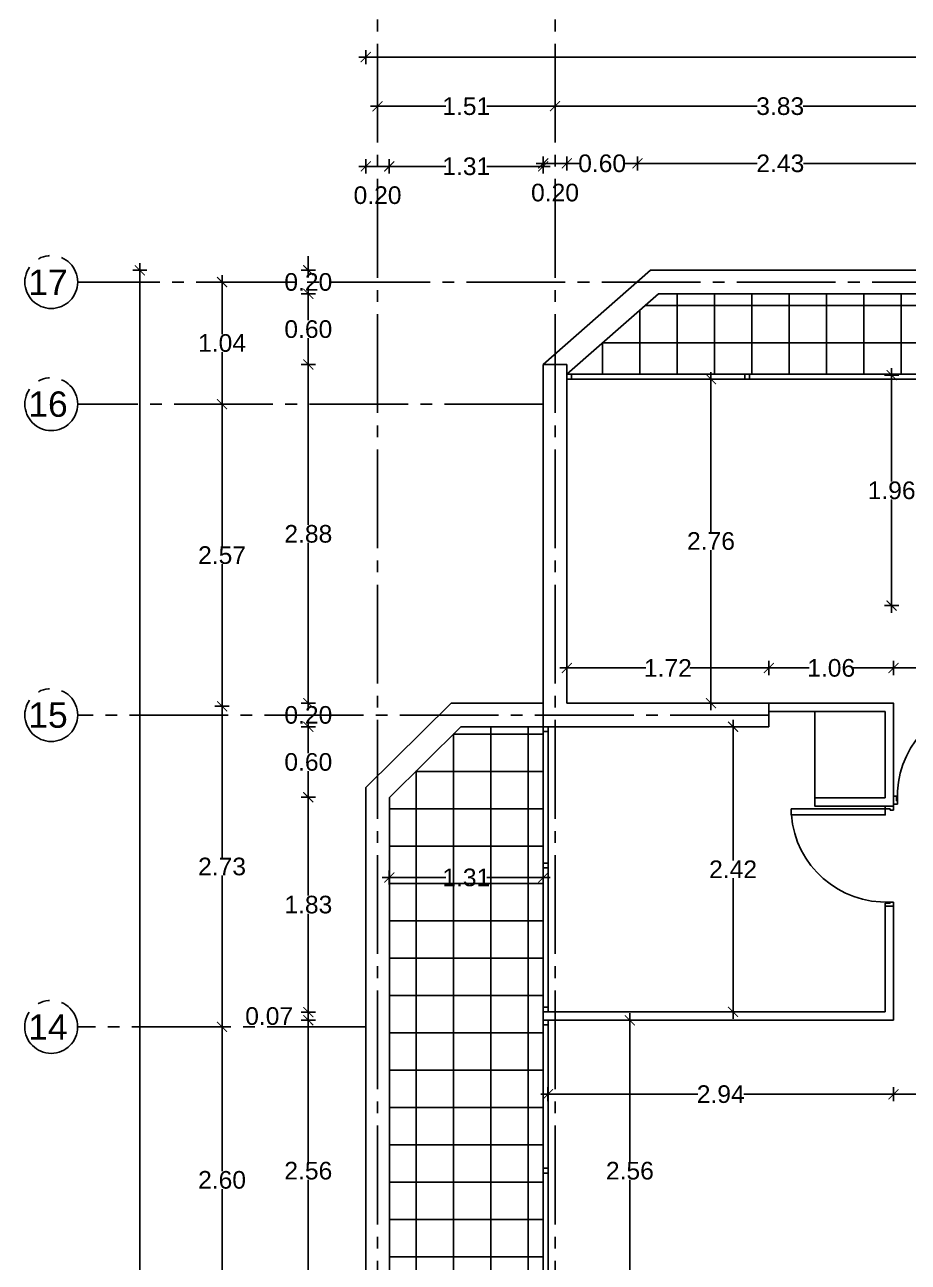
# Model space of a CAD drawing. Header units: millimetres. Extents: x 1217 to 2428, y 234 to 644.
# Drawn here: x 2349.98 to 2357.49, y 486.73 to 497.25 of the extents above; entities that cross this region are included whole.
import ezdxf

# ---------------------------------------------------------------- set-up
doc = ezdxf.new("R2010")
doc.units = ezdxf.units.MM
doc.linetypes.add('ACAD_ISO04W100', pattern=[30, 24, -3, 0, -3])
doc.layers.get('0').update_dxf_attribs({"lineweight": 5})
for name, color, linetype in [('0.1', 251, 'Continuous'), ('0.2', 2, 'Continuous'), ('0.3', 6, 'Continuous'), ('COTAS', 252, 'Continuous'), ('COTAS INTERIORES', 3, 'Continuous'), ('EJES', 8, 'Continuous'), ('MUROS', 7, 'Continuous'), ('PUERTAS', 2, 'Continuous')]:
    doc.layers.add(name, color=color, linetype=linetype)
doc.styles.add('INTERARQ', font='arial.ttf')
doc.styles.get("Standard").update_dxf_attribs({"font": 'arial.ttf'})
doc.dimstyles.new('ESCALA_1-50', dxfattribs={"dimtxt": 0.15, "dimasz": 0.06, "dimexe": 0.18, "dimexo": 0.0625, "dimgap": 0, "dimtad": 0, "dimtih": 1, "dimtoh": 1, "dimzin": 0, "dimdsep": 46, "dimtxsty": 'INTERARQ', "dimblk": 'DIMTICK', "dimcen": 0, "dimse1": 1, "dimse2": 1, "dimclrd": 256, "dimclre": 1, "dimclrt": 2, "dimadec": 0, "dimazin": 0, "dimtfac": 4.5, "dimtofl": 0, "dimtmove": 2, "dimatfit": 3, "dimldrblk": 'DIMTICK', "dimfxl": 1, "dimtolj": 1, "dimtzin": 0, "dimarcsym": 0})

# ---------------------------------------------------------------- blocks, each defined once
blk = doc.blocks.new('P80')
at = {"layer": 'PUERTAS'}
for p, q in [((-0.07, 0.825), (-0.07, 0.85)), ((0, 0.85), (0, 0.816)), ((-0.03, 0.825), (-0.07, 0.825)), ((-0.03, 0.816), (-0.03, 0.825)), ((0, 0.816), (-0.03, 0.816)), ((-0.07, 0.025), (-0.03, 0.025)), ((-0.07, 0), (-0.07, 0.025)), ((-0.03, 0.034), (0, 0.034)), ((-0.03, 0.025), (-0.03, 0.034)), ((0, 0.034), (0, 0))]:
    blk.add_line(p, q, dxfattribs=at)
blk.add_lwpolyline([(-0.87, 0.075), (-0.07, 0.075), (-0.07, 0.025), (-0.87, 0.025)], close=True, dxfattribs=at)
blk.add_arc((-0.066, 0.011), 0.806, 87.4193, 175.4329, dxfattribs=at)
blk = doc.blocks.new('DIMTICK')
at = {"color": 1}
for p, q in [((-1, 0), (1, 0)), ((0, 1), (0, -1))]:
    blk.add_line(p, q, dxfattribs=at)
at = {"color": 3, "const_width": 0.141}
blk.add_lwpolyline([(0.71, 0.71), (-0.71, -0.71)], dxfattribs=at)
blk = doc.blocks.new('*D284')
at = {"layer": 'COTAS', "lineweight": -2, "ltscale": 3, "transparency": 16777216}
blk.add_line((2352.938, 496.047, 0), (2353.018, 496.047, 0), dxfattribs=at)
at = {"layer": 'DEFPOINTS', "color": 0, "ltscale": 3, "transparency": 16777216}
for p in [(2353.078, 496.047, 0), (2352.878, 491.752, 0), (2353.078, 491.552, 0)]:
    blk.add_point(p, dxfattribs=at)
at = {"layer": 'COTAS', "lineweight": -2, "ltscale": 3, "transparency": 16777216, "xscale": 0.06, "yscale": 0.06, "zscale": 0.06, "rotation": 180}
blk.add_blockref('DIMTICK', (2352.878, 496.047, 0), dxfattribs=at)
at = {"layer": 'COTAS', "lineweight": -2, "ltscale": 3, "transparency": 16777216, "xscale": 0.06, "yscale": 0.06, "zscale": 0.06}
blk.add_blockref('DIMTICK', (2353.078, 496.047, 0), dxfattribs=at)
at = {"layer": 'COTAS', "color": 2, "ltscale": 3, "transparency": 16777216, "insert": (2352.978, 495.801, 0), "char_height": 0.15, "attachment_point": 5, "style": 'INTERARQ'}
blk.add_mtext('\\A1;0.20', dxfattribs=at)
blk = doc.blocks.new('*D285')
at = {"layer": 'COTAS', "lineweight": -2, "ltscale": 3, "transparency": 16777216}
for p, q in [((2353.138, 496.047, 0), (2353.56, 496.047, 0)), ((2354.328, 496.047, 0), (2353.907, 496.047, 0))]:
    blk.add_line(p, q, dxfattribs=at)
at = {"layer": 'DEFPOINTS', "color": 0, "ltscale": 3, "transparency": 16777216}
for p in [(2354.388, 496.047, 0), (2354.388, 494.722, 0), (2353.078, 491.552, 0)]:
    blk.add_point(p, dxfattribs=at)
at = {"layer": 'COTAS', "lineweight": -2, "ltscale": 3, "transparency": 16777216, "xscale": 0.06, "yscale": 0.06, "zscale": 0.06, "rotation": 180}
blk.add_blockref('DIMTICK', (2353.078, 496.047, 0), dxfattribs=at)
at = {"layer": 'COTAS', "lineweight": -2, "ltscale": 3, "transparency": 16777216, "xscale": 0.06, "yscale": 0.06, "zscale": 0.06}
blk.add_blockref('DIMTICK', (2354.388, 496.047, 0), dxfattribs=at)
at = {"layer": 'COTAS', "color": 2, "ltscale": 3, "transparency": 16777216, "insert": (2353.733, 496.047, 0), "char_height": 0.15, "attachment_point": 5, "style": 'INTERARQ'}
blk.add_mtext('\\A1;1.31', dxfattribs=at)
blk = doc.blocks.new('*D286')
at = {"layer": 'COTAS', "lineweight": -2, "ltscale": 3, "transparency": 16777216}
blk.add_line((2354.448, 496.072), (2354.528, 496.072), dxfattribs=at)
at = {"layer": 'DEFPOINTS', "color": 0, "ltscale": 3, "transparency": 16777216}
for p in [(2354.588, 496.072), (2354.388, 494.746), (2354.588, 494.746)]:
    blk.add_point(p, dxfattribs=at)
at = {"layer": 'COTAS', "lineweight": -2, "ltscale": 3, "transparency": 16777216, "xscale": 0.06, "yscale": 0.06, "zscale": 0.06, "rotation": 180}
blk.add_blockref('DIMTICK', (2354.388, 496.072), dxfattribs=at)
at = {"layer": 'COTAS', "lineweight": -2, "ltscale": 3, "transparency": 16777216, "xscale": 0.06, "yscale": 0.06, "zscale": 0.06}
blk.add_blockref('DIMTICK', (2354.588, 496.072), dxfattribs=at)
at = {"layer": 'COTAS', "color": 2, "ltscale": 3, "transparency": 16777216, "insert": (2354.488, 495.823), "char_height": 0.15, "attachment_point": 5, "style": 'INTERARQ'}
blk.add_mtext('\\A1;0.20', dxfattribs=at)
blk = doc.blocks.new('*D287')
at = {"layer": 'COTAS', "lineweight": -2, "ltscale": 3, "transparency": 16777216}
for p, q in [((2354.648, 496.072), (2354.695, 496.072)), ((2355.13, 496.072), (2355.084, 496.072))]:
    blk.add_line(p, q, dxfattribs=at)
at = {"layer": 'DEFPOINTS', "color": 0, "ltscale": 3, "transparency": 16777216}
for p in [(2355.19, 496.072), (2355.19, 495.548), (2354.588, 494.746)]:
    blk.add_point(p, dxfattribs=at)
at = {"layer": 'COTAS', "lineweight": -2, "ltscale": 3, "transparency": 16777216, "xscale": 0.06, "yscale": 0.06, "zscale": 0.06, "rotation": 180}
blk.add_blockref('DIMTICK', (2354.588, 496.072), dxfattribs=at)
at = {"layer": 'COTAS', "lineweight": -2, "ltscale": 3, "transparency": 16777216, "xscale": 0.06, "yscale": 0.06, "zscale": 0.06}
blk.add_blockref('DIMTICK', (2355.19, 496.072), dxfattribs=at)
at = {"layer": 'COTAS', "color": 2, "ltscale": 3, "transparency": 16777216, "insert": (2354.889, 496.072), "char_height": 0.15, "attachment_point": 5, "style": 'INTERARQ'}
blk.add_mtext('\\A1;0.60', dxfattribs=at)
blk = doc.blocks.new('*D288')
at = {"layer": 'COTAS', "lineweight": -2, "ltscale": 3, "transparency": 16777216}
for p, q in [((2355.25, 496.072), (2356.208, 496.072)), ((2357.559, 496.072), (2356.601, 496.072))]:
    blk.add_line(p, q, dxfattribs=at)
at = {"layer": 'DEFPOINTS', "color": 0, "ltscale": 3, "transparency": 16777216}
for p in [(2357.619, 496.072), (2355.19, 495.548), (2357.619, 494.613)]:
    blk.add_point(p, dxfattribs=at)
at = {"layer": 'COTAS', "lineweight": -2, "ltscale": 3, "transparency": 16777216, "xscale": 0.06, "yscale": 0.06, "zscale": 0.06, "rotation": 180}
blk.add_blockref('DIMTICK', (2355.19, 496.072), dxfattribs=at)
at = {"layer": 'COTAS', "lineweight": -2, "ltscale": 3, "transparency": 16777216, "xscale": 0.06, "yscale": 0.06, "zscale": 0.06}
blk.add_blockref('DIMTICK', (2357.619, 496.072), dxfattribs=at)
at = {"layer": 'COTAS', "color": 2, "ltscale": 3, "transparency": 16777216, "insert": (2356.405, 496.072), "char_height": 0.15, "attachment_point": 5, "style": 'INTERARQ'}
blk.add_mtext('\\A1;2.43', dxfattribs=at)
blk = doc.blocks.new('*D303')
at = {"layer": 'COTAS', "lineweight": -2, "ltscale": 3, "transparency": 16777216}
for p, q in [((2353.038, 496.558), (2353.56, 496.558)), ((2354.428, 496.558), (2353.907, 496.558))]:
    blk.add_line(p, q, dxfattribs=at)
at = {"layer": 'DEFPOINTS', "color": 0, "ltscale": 3, "transparency": 16777216}
for p in [(2352.978, 496.558, 0), (2354.488, 496.558, 0), (2354.488, 496.558)]:
    blk.add_point(p, dxfattribs=at)
at = {"layer": 'COTAS', "lineweight": -2, "ltscale": 3, "transparency": 16777216, "xscale": 0.06, "yscale": 0.06, "zscale": 0.06, "rotation": 180}
blk.add_blockref('DIMTICK', (2352.978, 496.558), dxfattribs=at)
at = {"layer": 'COTAS', "lineweight": -2, "ltscale": 3, "transparency": 16777216, "xscale": 0.06, "yscale": 0.06, "zscale": 0.06}
blk.add_blockref('DIMTICK', (2354.488, 496.558), dxfattribs=at)
at = {"layer": 'COTAS', "color": 2, "ltscale": 3, "transparency": 16777216, "insert": (2353.733, 496.558), "char_height": 0.15, "attachment_point": 5, "style": 'INTERARQ'}
blk.add_mtext('\\A1;1.51', dxfattribs=at)
blk = doc.blocks.new('*D304')
at = {"layer": 'COTAS', "lineweight": -2, "ltscale": 3, "transparency": 16777216}
for p, q in [((2354.548, 496.558), (2356.209, 496.558)), ((2358.259, 496.558), (2356.598, 496.558))]:
    blk.add_line(p, q, dxfattribs=at)
at = {"layer": 'DEFPOINTS', "color": 0, "ltscale": 3, "transparency": 16777216}
for p in [(2354.488, 496.558, 0), (2358.319, 496.558), (2358.319, 495.548)]:
    blk.add_point(p, dxfattribs=at)
at = {"layer": 'COTAS', "lineweight": -2, "ltscale": 3, "transparency": 16777216, "xscale": 0.06, "yscale": 0.06, "zscale": 0.06, "rotation": 180}
blk.add_blockref('DIMTICK', (2354.488, 496.558), dxfattribs=at)
at = {"layer": 'COTAS', "lineweight": -2, "ltscale": 3, "transparency": 16777216, "xscale": 0.06, "yscale": 0.06, "zscale": 0.06}
blk.add_blockref('DIMTICK', (2358.319, 496.558), dxfattribs=at)
at = {"layer": 'COTAS', "color": 2, "ltscale": 3, "transparency": 16777216, "insert": (2356.404, 496.558), "char_height": 0.15, "attachment_point": 5, "style": 'INTERARQ'}
blk.add_mtext('\\A1;3.83', dxfattribs=at)
blk = doc.blocks.new('*D312')
at = {"layer": 'COTAS', "lineweight": -2, "ltscale": 3, "transparency": 16777216}
for p, q in [((2352.938, 496.976), (2359.693, 496.976)), ((2366.938, 496.976), (2360.184, 496.976))]:
    blk.add_line(p, q, dxfattribs=at)
at = {"layer": 'DEFPOINTS', "color": 0, "ltscale": 3, "transparency": 16777216}
for p in [(2366.998, 496.976), (2352.878, 491.678, 0), (2366.998, 491.678, 0)]:
    blk.add_point(p, dxfattribs=at)
at = {"layer": 'COTAS', "lineweight": -2, "ltscale": 3, "transparency": 16777216, "xscale": 0.06, "yscale": 0.06, "zscale": 0.06, "rotation": 180}
blk.add_blockref('DIMTICK', (2352.878, 496.976), dxfattribs=at)
at = {"layer": 'COTAS', "lineweight": -2, "ltscale": 3, "transparency": 16777216, "xscale": 0.06, "yscale": 0.06, "zscale": 0.06}
blk.add_blockref('DIMTICK', (2366.998, 496.976), dxfattribs=at)
at = {"layer": 'COTAS', "color": 2, "ltscale": 3, "transparency": 16777216, "insert": (2359.938, 496.976), "char_height": 0.15, "attachment_point": 5, "style": 'INTERARQ'}
blk.add_mtext('\\A1;14.12', dxfattribs=at)
blk = doc.blocks.new('*D316')
at = {"layer": 'COTAS', "lineweight": -2, "ltscale": 3, "transparency": 16777216}
for p, q in [((2352.389, 488.725), (2352.389, 487.582)), ((2352.389, 486.285), (2352.389, 487.429))]:
    blk.add_line(p, q, dxfattribs=at)
at = {"layer": 'DEFPOINTS', "color": 0, "ltscale": 3, "transparency": 16777216}
for p in [(2352.389, 488.785), (2354.804, 488.785, 0), (2353.078, 486.225)]:
    blk.add_point(p, dxfattribs=at)
at = {"layer": 'COTAS', "lineweight": -2, "ltscale": 3, "transparency": 16777216, "xscale": 0.06, "yscale": 0.06, "zscale": 0.06}
for p, rotation in [((2352.389, 488.785), 90), ((2352.389, 486.225), 270)]:
    blk.add_blockref('DIMTICK', p, dxfattribs=dict(at, rotation=rotation))
at = {"layer": 'COTAS', "color": 2, "ltscale": 3, "transparency": 16777216, "insert": (2352.389, 487.505), "char_height": 0.15, "attachment_point": 5, "style": 'INTERARQ'}
blk.add_mtext('\\A1;2.56', dxfattribs=at)
blk = doc.blocks.new('*D571')
at = {"layer": 'COTAS', "lineweight": -2, "ltscale": 3, "transparency": 16777216}
for p, q in [((2352.389, 494.903), (2352.389, 494.739)), ((2352.389, 494.421), (2352.389, 494.586))]:
    blk.add_line(p, q, dxfattribs=at)
at = {"layer": 'DEFPOINTS', "color": 0, "ltscale": 3, "transparency": 16777216}
for p in [(2352.389, 494.963), (2355.273, 494.963), (2354.388, 494.361)]:
    blk.add_point(p, dxfattribs=at)
at = {"layer": 'COTAS', "lineweight": -2, "ltscale": 3, "transparency": 16777216, "xscale": 0.06, "yscale": 0.06, "zscale": 0.06}
for p, rotation in [((2352.389, 494.963), 90), ((2352.389, 494.361), 270)]:
    blk.add_blockref('DIMTICK', p, dxfattribs=dict(at, rotation=rotation))
at = {"layer": 'COTAS', "color": 2, "ltscale": 3, "transparency": 16777216, "insert": (2352.389, 494.662), "char_height": 0.15, "attachment_point": 5, "style": 'INTERARQ'}
blk.add_mtext('\\A1;0.60', dxfattribs=at)
blk = doc.blocks.new('*D317')
at = {"layer": 'COTAS', "lineweight": -2, "ltscale": 3, "transparency": 16777216}
for p, q in [((2352.389, 495.223), (2352.389, 495.283)), ((2352.389, 494.903), (2352.389, 494.843))]:
    blk.add_line(p, q, dxfattribs=at)
at = {"layer": 'DEFPOINTS', "color": 0, "ltscale": 3, "transparency": 16777216}
for p in [(2352.389, 495.163), (2355.19, 495.163), (2355.273, 494.963)]:
    blk.add_point(p, dxfattribs=at)
at = {"layer": 'COTAS', "lineweight": -2, "ltscale": 3, "transparency": 16777216, "xscale": 0.06, "yscale": 0.06, "zscale": 0.06}
for p, rotation in [((2352.389, 495.163), 270), ((2352.389, 494.963), 90)]:
    blk.add_blockref('DIMTICK', p, dxfattribs=dict(at, rotation=rotation))
at = {"layer": 'COTAS', "color": 2, "ltscale": 3, "transparency": 16777216, "insert": (2352.389, 495.063), "char_height": 0.15, "attachment_point": 5, "style": 'INTERARQ'}
blk.add_mtext('\\A1;0.20', dxfattribs=at)
blk = doc.blocks.new('*D318')
at = {"layer": 'COTAS', "lineweight": -2, "ltscale": 3, "transparency": 16777216}
for p, q in [((2351.655, 495.003), (2351.655, 494.621)), ((2351.655, 494.085), (2351.655, 494.468))]:
    blk.add_line(p, q, dxfattribs=at)
at = {"layer": 'DEFPOINTS', "color": 0, "ltscale": 3, "transparency": 16777216}
for p in [(2354.659, 495.063, 0), (2351.655, 494.025), (2352.978, 494.025, 0)]:
    blk.add_point(p, dxfattribs=at)
at = {"layer": 'COTAS', "lineweight": -2, "ltscale": 3, "transparency": 16777216, "xscale": 0.06, "yscale": 0.06, "zscale": 0.06}
for p, rotation in [((2351.655, 495.063), 90), ((2351.655, 494.025), 270)]:
    blk.add_blockref('DIMTICK', p, dxfattribs=dict(at, rotation=rotation))
at = {"layer": 'COTAS', "color": 2, "ltscale": 3, "transparency": 16777216, "insert": (2351.655, 494.544), "char_height": 0.15, "attachment_point": 5, "style": 'INTERARQ'}
blk.add_mtext('\\A1;1.04', dxfattribs=at)
blk = doc.blocks.new('*D319')
at = {"layer": 'COTAS', "lineweight": -2, "ltscale": 3, "transparency": 16777216}
for p, q in [((2351.655, 493.965), (2351.655, 492.817)), ((2351.655, 491.515), (2351.655, 492.664))]:
    blk.add_line(p, q, dxfattribs=at)
at = {"layer": 'DEFPOINTS', "color": 0, "ltscale": 3, "transparency": 16777216}
for p in [(2352.978, 494.025, 0), (2351.655, 491.455), (2352.978, 491.455)]:
    blk.add_point(p, dxfattribs=at)
at = {"layer": 'COTAS', "lineweight": -2, "ltscale": 3, "transparency": 16777216, "xscale": 0.06, "yscale": 0.06, "zscale": 0.06}
for p, rotation in [((2351.655, 494.025), 90), ((2351.655, 491.455), 270)]:
    blk.add_blockref('DIMTICK', p, dxfattribs=dict(at, rotation=rotation))
at = {"layer": 'COTAS', "color": 2, "ltscale": 3, "transparency": 16777216, "insert": (2351.655, 492.74), "char_height": 0.15, "attachment_point": 5, "style": 'INTERARQ'}
blk.add_mtext('\\A1;2.57', dxfattribs=at)
blk = doc.blocks.new('*D320')
at = {"layer": 'COTAS', "lineweight": -2, "ltscale": 3, "transparency": 16777216}
for p, q in [((2351.655, 491.395), (2351.655, 490.169)), ((2351.655, 488.789), (2351.655, 490.015))]:
    blk.add_line(p, q, dxfattribs=at)
at = {"layer": 'DEFPOINTS', "color": 0, "ltscale": 3, "transparency": 16777216}
for p in [(2352.978, 491.455), (2351.655, 488.729), (2352.926, 488.729, 0)]:
    blk.add_point(p, dxfattribs=at)
at = {"layer": 'COTAS', "lineweight": -2, "ltscale": 3, "transparency": 16777216, "xscale": 0.06, "yscale": 0.06, "zscale": 0.06}
for p, rotation in [((2351.655, 491.455), 90), ((2351.655, 488.729), 270)]:
    blk.add_blockref('DIMTICK', p, dxfattribs=dict(at, rotation=rotation))
at = {"layer": 'COTAS', "color": 2, "ltscale": 3, "transparency": 16777216, "insert": (2351.655, 490.092), "char_height": 0.15, "attachment_point": 5, "style": 'INTERARQ'}
blk.add_mtext('\\A1;2.73', dxfattribs=at)
blk = doc.blocks.new('*D572')
at = {"layer": 'COTAS', "lineweight": -2, "ltscale": 3, "transparency": 16777216}
for p, q in [((2351.655, 488.669), (2351.655, 487.503)), ((2351.655, 486.185), (2351.655, 487.35))]:
    blk.add_line(p, q, dxfattribs=at)
at = {"layer": 'DEFPOINTS', "color": 0, "ltscale": 3, "transparency": 16777216}
for p in [(2352.926, 488.729), (2351.655, 486.125), (2352.878, 486.125, 0)]:
    blk.add_point(p, dxfattribs=at)
at = {"layer": 'COTAS', "lineweight": -2, "ltscale": 3, "transparency": 16777216, "xscale": 0.06, "yscale": 0.06, "zscale": 0.06}
for p, rotation in [((2351.655, 488.729), 90), ((2351.655, 486.125), 270)]:
    blk.add_blockref('DIMTICK', p, dxfattribs=dict(at, rotation=rotation))
at = {"layer": 'COTAS', "color": 2, "ltscale": 3, "transparency": 16777216, "insert": (2351.655, 487.427), "char_height": 0.15, "attachment_point": 5, "style": 'INTERARQ'}
blk.add_mtext('\\A1;2.60', dxfattribs=at)
blk = doc.blocks.new('*D579')
at = {"layer": 'COTAS', "lineweight": -2, "ltscale": 3, "transparency": 16777216}
for p, q in [((2350.956, 495.103), (2350.956, 478.68)), ((2350.956, 462.589), (2350.956, 478.527))]:
    blk.add_line(p, q, dxfattribs=at)
at = {"layer": 'DEFPOINTS', "color": 0, "ltscale": 3, "transparency": 16777216}
for p in [(2350.956, 495.163), (2355.301, 495.163, 0), (2355.19, 462.529, 0)]:
    blk.add_point(p, dxfattribs=at)
at = {"layer": 'COTAS', "lineweight": -2, "ltscale": 3, "transparency": 16777216, "xscale": 0.06, "yscale": 0.06, "zscale": 0.06}
for p, rotation in [((2350.956, 495.163), 90), ((2350.956, 462.529), 270)]:
    blk.add_blockref('DIMTICK', p, dxfattribs=dict(at, rotation=rotation))
at = {"layer": 'COTAS', "color": 2, "ltscale": 3, "transparency": 16777216, "insert": (2350.956, 478.603), "char_height": 0.15, "attachment_point": 5, "style": 'INTERARQ'}
blk.add_mtext('\\A1;32.63', dxfattribs=at)
blk = doc.blocks.new('*D326')
at = {"layer": 'COTAS', "lineweight": -2, "ltscale": 3, "transparency": 16777216}
for p, q in [((2352.389, 488.915), (2352.389, 488.975)), ((2352.389, 488.725), (2352.389, 488.665))]:
    blk.add_line(p, q, dxfattribs=at)
at = {"layer": 'DEFPOINTS', "color": 0, "ltscale": 3, "transparency": 16777216}
for p in [(2355.539, 488.855, 0), (2352.389, 488.785), (2355.539, 488.785, 0)]:
    blk.add_point(p, dxfattribs=at)
at = {"layer": 'COTAS', "lineweight": -2, "ltscale": 3, "transparency": 16777216, "xscale": 0.06, "yscale": 0.06, "zscale": 0.06}
for p, rotation in [((2352.389, 488.855), 270), ((2352.389, 488.785), 90)]:
    blk.add_blockref('DIMTICK', p, dxfattribs=dict(at, rotation=rotation))
at = {"layer": 'COTAS', "color": 2, "ltscale": 3, "transparency": 16777216, "insert": (2352.056, 488.82), "char_height": 0.15, "attachment_point": 5, "style": 'INTERARQ'}
blk.add_mtext('\\A1;0.07', dxfattribs=at)
blk = doc.blocks.new('*D330')
at = {"layer": 'COTAS', "lineweight": -2, "ltscale": 3, "transparency": 16777216}
for p, q in [((2352.389, 490.621), (2352.389, 489.845)), ((2352.389, 488.915), (2352.389, 489.691))]:
    blk.add_line(p, q, dxfattribs=at)
at = {"layer": 'DEFPOINTS', "color": 0, "ltscale": 3, "transparency": 16777216}
for p in [(2352.389, 490.681), (2353.078, 490.681, 0), (2355.539, 488.855, 0)]:
    blk.add_point(p, dxfattribs=at)
at = {"layer": 'COTAS', "lineweight": -2, "ltscale": 3, "transparency": 16777216, "xscale": 0.06, "yscale": 0.06, "zscale": 0.06}
for p, rotation in [((2352.389, 490.681), 90), ((2352.389, 488.855), 270)]:
    blk.add_blockref('DIMTICK', p, dxfattribs=dict(at, rotation=rotation))
at = {"layer": 'COTAS', "color": 2, "ltscale": 3, "transparency": 16777216, "insert": (2352.389, 489.768), "char_height": 0.15, "attachment_point": 5, "style": 'INTERARQ'}
blk.add_mtext('\\A1;1.83', dxfattribs=at)
blk = doc.blocks.new('*D338')
at = {"layer": 'COTAS INTERIORES', "lineweight": -2, "ltscale": 3, "transparency": 16777216}
for p, q in [((2353.138, 489.999), (2353.56, 489.999)), ((2354.328, 489.999), (2353.907, 489.999))]:
    blk.add_line(p, q, dxfattribs=at)
at = {"layer": 'DEFPOINTS', "color": 0, "ltscale": 3, "transparency": 16777216}
for p in [(2354.388, 491.281, 0), (2353.078, 489.999, 0), (2353.078, 489.999)]:
    blk.add_point(p, dxfattribs=at)
at = {"layer": 'COTAS INTERIORES', "lineweight": -2, "ltscale": 3, "transparency": 16777216, "xscale": 0.06, "yscale": 0.06, "zscale": 0.06, "rotation": 180}
blk.add_blockref('DIMTICK', (2353.078, 489.999), dxfattribs=at)
at = {"layer": 'COTAS INTERIORES', "lineweight": -2, "ltscale": 3, "transparency": 16777216, "xscale": 0.06, "yscale": 0.06, "zscale": 0.06}
blk.add_blockref('DIMTICK', (2354.388, 489.999), dxfattribs=at)
at = {"layer": 'COTAS INTERIORES', "color": 2, "ltscale": 3, "transparency": 16777216, "insert": (2353.733, 489.999), "char_height": 0.15, "attachment_point": 5, "style": 'INTERARQ'}
blk.add_mtext('\\A1;1.31', dxfattribs=at)
blk = doc.blocks.new('*D341')
at = {"layer": 'COTAS INTERIORES', "lineweight": -2, "ltscale": 3, "transparency": 16777216}
for p, q in [((2355.125, 488.725), (2355.125, 487.582)), ((2355.125, 486.285), (2355.125, 487.429))]:
    blk.add_line(p, q, dxfattribs=at)
at = {"layer": 'DEFPOINTS', "color": 0, "ltscale": 3, "transparency": 16777216}
for p in [(2354.85, 488.785, 0), (2355.125, 488.785), (2354.85, 486.225, 0)]:
    blk.add_point(p, dxfattribs=at)
at = {"layer": 'COTAS INTERIORES', "lineweight": -2, "ltscale": 3, "transparency": 16777216, "xscale": 0.06, "yscale": 0.06, "zscale": 0.06}
for p, rotation in [((2355.125, 488.785), 90), ((2355.125, 486.225), 270)]:
    blk.add_blockref('DIMTICK', p, dxfattribs=dict(at, rotation=rotation))
at = {"layer": 'COTAS INTERIORES', "color": 2, "ltscale": 3, "transparency": 16777216, "insert": (2355.125, 487.505), "char_height": 0.15, "attachment_point": 5, "style": 'INTERARQ'}
blk.add_mtext('\\A1;2.56', dxfattribs=at)
blk = doc.blocks.new('*D342')
at = {"layer": 'COTAS INTERIORES', "lineweight": -2, "ltscale": 3, "transparency": 16777216}
for p, q in [((2354.488, 488.156), (2355.703, 488.156)), ((2357.308, 488.156), (2356.094, 488.156))]:
    blk.add_line(p, q, dxfattribs=at)
at = {"layer": 'DEFPOINTS', "color": 0, "ltscale": 3, "transparency": 16777216}
for p in [(2357.368, 488.785, 0), (2354.428, 488.593, 0), (2357.368, 488.156)]:
    blk.add_point(p, dxfattribs=at)
at = {"layer": 'COTAS INTERIORES', "lineweight": -2, "ltscale": 3, "transparency": 16777216, "xscale": 0.06, "yscale": 0.06, "zscale": 0.06, "rotation": 180}
blk.add_blockref('DIMTICK', (2354.428, 488.156), dxfattribs=at)
at = {"layer": 'COTAS INTERIORES', "lineweight": -2, "ltscale": 3, "transparency": 16777216, "xscale": 0.06, "yscale": 0.06, "zscale": 0.06}
blk.add_blockref('DIMTICK', (2357.368, 488.156), dxfattribs=at)
at = {"layer": 'COTAS INTERIORES', "color": 2, "ltscale": 3, "transparency": 16777216, "insert": (2355.898, 488.156), "char_height": 0.15, "attachment_point": 5, "style": 'INTERARQ'}
blk.add_mtext('\\A1;2.94', dxfattribs=at)
blk = doc.blocks.new('*D343')
at = {"layer": 'COTAS INTERIORES', "lineweight": -2, "ltscale": 3, "transparency": 16777216}
for p, q in [((2357.428, 488.156), (2357.598, 488.156)), ((2358.158, 488.156), (2357.989, 488.156))]:
    blk.add_line(p, q, dxfattribs=at)
at = {"layer": 'DEFPOINTS', "color": 0, "ltscale": 3, "transparency": 16777216}
for p in [(2357.368, 488.785, 0), (2358.218, 488.759, 0), (2358.218, 488.156)]:
    blk.add_point(p, dxfattribs=at)
at = {"layer": 'COTAS INTERIORES', "lineweight": -2, "ltscale": 3, "transparency": 16777216, "xscale": 0.06, "yscale": 0.06, "zscale": 0.06, "rotation": 180}
blk.add_blockref('DIMTICK', (2357.368, 488.156), dxfattribs=at)
at = {"layer": 'COTAS INTERIORES', "lineweight": -2, "ltscale": 3, "transparency": 16777216, "xscale": 0.06, "yscale": 0.06, "zscale": 0.06}
blk.add_blockref('DIMTICK', (2358.218, 488.156), dxfattribs=at)
at = {"layer": 'COTAS INTERIORES', "color": 2, "ltscale": 3, "transparency": 16777216, "insert": (2357.793, 488.156), "char_height": 0.15, "attachment_point": 5, "style": 'INTERARQ'}
blk.add_mtext('\\A1;0.85', dxfattribs=at)
blk = doc.blocks.new('*D351')
at = {"layer": 'COTAS INTERIORES', "lineweight": -2, "ltscale": 3, "transparency": 16777216}
for p, q in [((2354.648, 491.781), (2355.261, 491.781)), ((2356.248, 491.781), (2355.635, 491.781))]:
    blk.add_line(p, q, dxfattribs=at)
at = {"layer": 'DEFPOINTS', "color": 0, "ltscale": 3, "transparency": 16777216}
for p in [(2356.308, 491.781), (2354.588, 491.555, 0), (2356.308, 491.555, 0)]:
    blk.add_point(p, dxfattribs=at)
at = {"layer": 'COTAS INTERIORES', "lineweight": -2, "ltscale": 3, "transparency": 16777216, "xscale": 0.06, "yscale": 0.06, "zscale": 0.06, "rotation": 180}
blk.add_blockref('DIMTICK', (2354.588, 491.781), dxfattribs=at)
at = {"layer": 'COTAS INTERIORES', "lineweight": -2, "ltscale": 3, "transparency": 16777216, "xscale": 0.06, "yscale": 0.06, "zscale": 0.06}
blk.add_blockref('DIMTICK', (2356.308, 491.781), dxfattribs=at)
at = {"layer": 'COTAS INTERIORES', "color": 2, "ltscale": 3, "transparency": 16777216, "insert": (2355.448, 491.781), "char_height": 0.15, "attachment_point": 5, "style": 'INTERARQ'}
blk.add_mtext('\\A1;1.72', dxfattribs=at)
blk = doc.blocks.new('*D352')
at = {"layer": 'COTAS INTERIORES', "lineweight": -2, "ltscale": 3, "transparency": 16777216}
for p, q in [((2356.368, 491.781), (2356.65, 491.781)), ((2357.308, 491.781), (2357.026, 491.781))]:
    blk.add_line(p, q, dxfattribs=at)
at = {"layer": 'DEFPOINTS', "color": 0, "ltscale": 3, "transparency": 16777216}
for p in [(2357.368, 491.781), (2356.308, 491.555, 0), (2357.368, 491.555)]:
    blk.add_point(p, dxfattribs=at)
at = {"layer": 'COTAS INTERIORES', "lineweight": -2, "ltscale": 3, "transparency": 16777216, "xscale": 0.06, "yscale": 0.06, "zscale": 0.06, "rotation": 180}
blk.add_blockref('DIMTICK', (2356.308, 491.781), dxfattribs=at)
at = {"layer": 'COTAS INTERIORES', "lineweight": -2, "ltscale": 3, "transparency": 16777216, "xscale": 0.06, "yscale": 0.06, "zscale": 0.06}
blk.add_blockref('DIMTICK', (2357.368, 491.781), dxfattribs=at)
at = {"layer": 'COTAS INTERIORES', "color": 2, "ltscale": 3, "transparency": 16777216, "insert": (2356.838, 491.781), "char_height": 0.15, "attachment_point": 5, "style": 'INTERARQ'}
blk.add_mtext('\\A1;1.06', dxfattribs=at)
blk = doc.blocks.new('*D353')
at = {"layer": 'COTAS INTERIORES', "lineweight": -2, "ltscale": 3, "transparency": 16777216}
for p, q in [((2357.428, 491.781), (2357.598, 491.781)), ((2358.158, 491.781), (2357.989, 491.781))]:
    blk.add_line(p, q, dxfattribs=at)
at = {"layer": 'DEFPOINTS', "color": 0, "ltscale": 3, "transparency": 16777216}
for p in [(2358.218, 491.781), (2357.368, 491.555), (2358.218, 491.425)]:
    blk.add_point(p, dxfattribs=at)
at = {"layer": 'COTAS INTERIORES', "lineweight": -2, "ltscale": 3, "transparency": 16777216, "xscale": 0.06, "yscale": 0.06, "zscale": 0.06, "rotation": 180}
blk.add_blockref('DIMTICK', (2357.368, 491.781), dxfattribs=at)
at = {"layer": 'COTAS INTERIORES', "lineweight": -2, "ltscale": 3, "transparency": 16777216, "xscale": 0.06, "yscale": 0.06, "zscale": 0.06}
blk.add_blockref('DIMTICK', (2358.218, 491.781), dxfattribs=at)
at = {"layer": 'COTAS INTERIORES', "color": 2, "ltscale": 3, "transparency": 16777216, "insert": (2357.793, 491.781), "char_height": 0.15, "attachment_point": 5, "style": 'INTERARQ'}
blk.add_mtext('\\A1;0.85', dxfattribs=at)
blk = doc.blocks.new('*D357')
at = {"layer": 'COTAS INTERIORES', "lineweight": -2, "ltscale": 3, "transparency": 16777216}
for p, q in [((2357.352, 494.211), (2357.352, 493.368)), ((2357.352, 492.371), (2357.352, 493.214))]:
    blk.add_line(p, q, dxfattribs=at)
at = {"layer": 'DEFPOINTS', "color": 0, "ltscale": 3, "transparency": 16777216}
for p in [(2357.784, 494.271, 0), (2357.352, 492.311), (2357.823, 492.311, 0)]:
    blk.add_point(p, dxfattribs=at)
at = {"layer": 'COTAS INTERIORES', "lineweight": -2, "ltscale": 3, "transparency": 16777216, "xscale": 0.06, "yscale": 0.06, "zscale": 0.06}
for p, rotation in [((2357.352, 494.271), 90), ((2357.352, 492.311), 270)]:
    blk.add_blockref('DIMTICK', p, dxfattribs=dict(at, rotation=rotation))
at = {"layer": 'COTAS INTERIORES', "color": 2, "ltscale": 3, "transparency": 16777216, "insert": (2357.352, 493.291), "char_height": 0.15, "attachment_point": 5, "style": 'INTERARQ'}
blk.add_mtext('\\A1;1.96', dxfattribs=at)
blk = doc.blocks.new('*D695')
at = {"layer": 'COTAS', "lineweight": -2, "ltscale": 3, "transparency": 16777216}
for p, q in [((2355.815, 494.178), (2355.815, 492.936)), ((2355.815, 491.541), (2355.815, 492.783))]:
    blk.add_line(p, q, dxfattribs=at)
at = {"layer": 'DEFPOINTS', "color": 0, "ltscale": 3, "transparency": 16777216}
for p in [(2355.372, 494.238, 0), (2355.372, 491.481, 0), (2355.815, 491.481)]:
    blk.add_point(p, dxfattribs=at)
at = {"layer": 'COTAS', "lineweight": -2, "ltscale": 3, "transparency": 16777216, "xscale": 0.06, "yscale": 0.06, "zscale": 0.06}
for p, rotation in [((2355.815, 494.238), 90), ((2355.815, 491.481), 270)]:
    blk.add_blockref('DIMTICK', p, dxfattribs=dict(at, rotation=rotation))
at = {"layer": 'COTAS', "color": 2, "ltscale": 3, "transparency": 16777216, "insert": (2355.815, 492.86), "char_height": 0.15, "attachment_point": 5, "style": 'INTERARQ'}
blk.add_mtext('\\A1;2.76', dxfattribs=at)
blk = doc.blocks.new('*D696')
at = {"layer": 'COTAS', "lineweight": -2, "ltscale": 3, "transparency": 16777216}
for p, q in [((2356.003, 491.221), (2356.003, 490.144)), ((2356.003, 488.917), (2356.003, 489.993))]:
    blk.add_line(p, q, dxfattribs=at)
at = {"layer": 'DEFPOINTS', "color": 0, "ltscale": 3, "transparency": 16777216}
for p in [(2354.779, 491.281, 0), (2354.779, 488.857, 0), (2356.003, 488.857)]:
    blk.add_point(p, dxfattribs=at)
at = {"layer": 'COTAS', "lineweight": -2, "ltscale": 3, "transparency": 16777216, "xscale": 0.06, "yscale": 0.06, "zscale": 0.06}
for p, rotation in [((2356.003, 491.281), 90), ((2356.003, 488.857), 270)]:
    blk.add_blockref('DIMTICK', p, dxfattribs=dict(at, rotation=rotation))
at = {"layer": 'COTAS', "color": 2, "ltscale": 3, "transparency": 16777216, "insert": (2356.003, 490.069), "char_height": 0.15, "attachment_point": 5, "style": 'INTERARQ'}
blk.add_mtext('\\A1;2.42', dxfattribs=at)
blk = doc.blocks.new('*D850')
at = {"layer": 'COTAS', "lineweight": -2, "ltscale": 3, "transparency": 16777216}
for p, q in [((2352.389, 491.221), (2352.389, 491.057)), ((2352.389, 490.741), (2352.389, 490.904))]:
    blk.add_line(p, q, dxfattribs=at)
at = {"layer": 'DEFPOINTS', "color": 0, "ltscale": 3, "transparency": 16777216}
for p in [(2352.389, 491.281), (2353.687, 491.281), (2353.078, 490.681, 0)]:
    blk.add_point(p, dxfattribs=at)
at = {"layer": 'COTAS', "lineweight": -2, "ltscale": 3, "transparency": 16777216, "xscale": 0.06, "yscale": 0.06, "zscale": 0.06}
for p, rotation in [((2352.389, 491.281), 90), ((2352.389, 490.681), 270)]:
    blk.add_blockref('DIMTICK', p, dxfattribs=dict(at, rotation=rotation))
at = {"layer": 'COTAS', "color": 2, "ltscale": 3, "transparency": 16777216, "insert": (2352.389, 490.981), "char_height": 0.15, "attachment_point": 5, "style": 'INTERARQ'}
blk.add_mtext('\\A1;0.60', dxfattribs=at)
blk = doc.blocks.new('*D851')
at = {"layer": 'COTAS', "lineweight": -2, "ltscale": 3, "transparency": 16777216}
for p, q in [((2352.389, 491.541), (2352.389, 491.601)), ((2352.389, 491.221), (2352.389, 491.161))]:
    blk.add_line(p, q, dxfattribs=at)
at = {"layer": 'DEFPOINTS', "color": 0, "ltscale": 3, "transparency": 16777216}
for p in [(2352.389, 491.481), (2354.388, 491.481), (2353.687, 491.281)]:
    blk.add_point(p, dxfattribs=at)
at = {"layer": 'COTAS', "lineweight": -2, "ltscale": 3, "transparency": 16777216, "xscale": 0.06, "yscale": 0.06, "zscale": 0.06}
for p, rotation in [((2352.389, 491.481), 270), ((2352.389, 491.281), 90)]:
    blk.add_blockref('DIMTICK', p, dxfattribs=dict(at, rotation=rotation))
at = {"layer": 'COTAS', "color": 2, "ltscale": 3, "transparency": 16777216, "insert": (2352.389, 491.381), "char_height": 0.15, "attachment_point": 5, "style": 'INTERARQ'}
blk.add_mtext('\\A1;0.20', dxfattribs=at)
blk = doc.blocks.new('*D852')
at = {"layer": 'COTAS', "lineweight": -2, "ltscale": 3, "transparency": 16777216}
for p, q in [((2352.389, 494.301), (2352.389, 492.998)), ((2352.389, 491.541), (2352.389, 492.844))]:
    blk.add_line(p, q, dxfattribs=at)
at = {"layer": 'DEFPOINTS', "color": 0, "ltscale": 3, "transparency": 16777216}
for p in [(2352.389, 494.361), (2354.388, 494.361), (2354.388, 491.481)]:
    blk.add_point(p, dxfattribs=at)
at = {"layer": 'COTAS', "lineweight": -2, "ltscale": 3, "transparency": 16777216, "xscale": 0.06, "yscale": 0.06, "zscale": 0.06}
for p, rotation in [((2352.389, 494.361), 90), ((2352.389, 491.481), 270)]:
    blk.add_blockref('DIMTICK', p, dxfattribs=dict(at, rotation=rotation))
at = {"layer": 'COTAS', "color": 2, "ltscale": 3, "transparency": 16777216, "insert": (2352.389, 492.921), "char_height": 0.15, "attachment_point": 5, "style": 'INTERARQ'}
blk.add_mtext('\\A1;2.88', dxfattribs=at)

msp = doc.modelspace()

# ---------------------------------------------------------------- hatches: boundary and pattern name
at = {"layer": '0.1'}
h = msp.add_hatch(dxfattribs=at)
h.set_pattern_fill('NET', color=256, scale=0.099999, angle=-270, style=0)
h.set_pattern_definition([(90, (807.40966, -346.18826), (-0.31749764, 2e-16), []), (180, (807.40966, -346.18826), (-2e-16, -0.31749764), [])])
h.paths.add_polyline_path([(2355.36753, 494.96328), (2354.58846, 494.27844), (2354.60846, 494.27844), (2354.62846, 494.27844), (2357.47673, 494.27844), (2357.6187, 494.27844), (2358.21841, 494.27844), (2358.21837, 494.96328)])
h = msp.add_hatch(dxfattribs=at)
h.set_pattern_fill('NET', color=256, scale=0.099999, angle=-270, style=0)
h.set_pattern_definition([(90, (807.40967, -346.0244), (-0.31749764, 2e-16), []), (180, (807.40967, -346.0244), (-2e-16, -0.31749764), [])])
h.paths.add_polyline_path([(2354.38846, 491.28083), (2353.68688, 491.28081), (2353.07842, 490.6808), (2353.07842, 486.22527), (2354.38846, 486.22527)])

# ---------------------------------------------------------------- linework, layer by layer
at = {"layer": '0.1', "ltscale": 3, "elevation": 0}
msp.add_lwpolyline([(2354.38846, 491.4808), (2354.38846, 494.36129), (2355.30082, 495.16328), (2358.41837, 495.16328), (2358.41837, 494.12515), (2361.05846, 494.14324), (2361.05846, 495.16328), (2364.17602, 495.16328), (2365.08838, 494.36129), (2365.08832, 491.48085)], dxfattribs=at)
at = {"layer": '0.1', "elevation": 0}
for points in [[(2354.62846, 494.27844), (2357.6187, 494.27844)], [(2354.62846, 494.27844), (2357.6187, 494.27844)], [(2354.62846, 494.23844), (2357.6187, 494.23844)], [(2354.62846, 494.23844), (2357.6187, 494.23844)], [(2354.38846, 491.28083), (2354.38846, 488.89675)], [(2354.42846, 491.28083), (2354.42846, 488.89675)], [(2354.38846, 488.74677), (2354.38846, 486.26676)], [(2354.42846, 488.74677), (2354.4285, 486.26527)]]:
    msp.add_lwpolyline(points, dxfattribs=at)
at = {"layer": '0.2'}
for p, q in [((2353.68688, 491.28081, 0), (2354.38847, 491.28081, 0)), ((2352.87843, 486.02527, 0), (2352.87843, 490.76447, 0)), ((2353.07842, 490.6808, 0), (2353.07842, 486.22527, 0))]:
    msp.add_line(p, q, dxfattribs=at)
at = {"layer": '0.2', "elevation": 0}
for points in [[(2354.38846, 494.36129), (2355.30082, 495.16328), (2358.41837, 495.16328), (2358.41837, 494.36129)], [(2354.58846, 494.27844), (2355.36753, 494.96328), (2358.21837, 494.96328), (2358.21837, 494.36129)], [(2354.62846, 494.27844), (2354.62846, 494.23844), (2354.58846, 494.23844), (2354.58846, 494.27844), (2354.62846, 494.27844)], [(2354.62846, 494.27844), (2354.62846, 494.23844), (2354.58846, 494.23844), (2354.58846, 494.27844), (2354.62846, 494.27844)], [(2356.14358, 494.27844), (2356.14358, 494.23844), (2356.10358, 494.23844), (2356.10358, 494.27844), (2356.14358, 494.27844)], [(2356.14358, 494.27844), (2356.14358, 494.23844), (2356.10358, 494.23844), (2356.10358, 494.27844), (2356.14358, 494.27844)], [(2354.38846, 491.4808), (2353.60485, 491.4808), (2352.87843, 490.76447)], [(2353.68688, 491.28081), (2353.07842, 490.6808)], [(2354.38846, 491.24083), (2354.42846, 491.24083), (2354.42846, 491.28083), (2354.38846, 491.28083), (2354.38846, 491.24083)], [(2354.38846, 490.08087), (2354.42846, 490.08087), (2354.42846, 490.12087), (2354.38846, 490.12087), (2354.38846, 490.08087)], [(2354.38846, 488.85675), (2354.42846, 488.85675), (2354.42846, 488.89675), (2354.38846, 488.89675), (2354.38846, 488.85675)], [(2354.38846, 488.74677), (2354.42846, 488.74677), (2354.42846, 488.78677), (2354.38846, 488.78677), (2354.38846, 488.74677)], [(2354.38848, 487.48602), (2354.42848, 487.48602), (2354.42848, 487.52602), (2354.38848, 487.52602), (2354.38848, 487.48602)]]:
    msp.add_lwpolyline(points, dxfattribs=at)
at = {"layer": '0.3'}
for p, q in [((2357.36838, 490.81081, 0), (2357.36838, 491.48083, 0)), ((2357.36838, 490.60676, 0), (2357.36838, 491.48083, 0)), ((2357.29835, 490.81081, 0), (2357.29835, 491.41083, 0)), ((2357.29838, 490.81081, 0), (2357.29838, 491.41083, 0)), ((2357.29838, 490.67676, 0), (2357.29838, 491.41083, 0)), ((2357.29838, 488.85676, 0), (2357.29838, 489.75676, 0)), ((2357.29838, 488.85676), (2354.38846, 488.85675, 0)), ((2354.38846, 488.85675, 0), (2354.38846, 488.78677, 0)), ((2354.38846, 488.78677, 0), (2357.36835, 488.78677))]:
    msp.add_line(p, q, dxfattribs=at)
at = {"layer": '0.3', "elevation": 0}
for points in [[(2357.36835, 491.48083), (2357.36835, 491.48083), (2356.3076, 491.48083)], [(2356.3076, 491.41083), (2357.29835, 491.41083)]]:
    msp.add_lwpolyline(points, dxfattribs=at)
at = {"layer": '0.3'}
for points in [[(2357.29838, 490.60676), (2356.69838, 490.60676), (2356.69838, 490.67676), (2357.29838, 490.67676)], [(2357.29835, 490.60676), (2357.36838, 490.60676)], [(2357.29838, 489.75676), (2357.36838, 489.75676)], [(2357.36838, 489.75676), (2357.36838, 488.78677)]]:
    msp.add_lwpolyline(points, dxfattribs=at)
at = {"layer": 'COTAS', "ltscale": 3}
for points in [[(2356.69838, 490.67676), (2356.69838, 491.41083)], [(2357.29838, 490.67676), (2357.29838, 491.41083)]]:
    msp.add_lwpolyline(points, dxfattribs=at)
at = {"layer": 'EJES', "linetype": 'ACAD_ISO04W100', "ltscale": 0.035, "elevation": 0}
for points in [[(2352.97844, 498.23948), (2352.97844, 460.03979)], [(2352.97844, 498.23948), (2352.97844, 460.03979)], [(2354.48848, 498.23948), (2354.48848, 460.03979)], [(2354.48848, 498.23948), (2354.48848, 460.03979)], [(2369.52562, 495.06328), (2350.42715, 495.06328)], [(2354.38846, 494.02517), (2350.42715, 494.02517)], [(2356.3076, 491.38083), (2350.42715, 491.38083)], [(2352.87842, 488.72853), (2350.42715, 488.72853)]]:
    msp.add_lwpolyline(points, dxfattribs=at)
at = {"layer": 'EJES', "linetype": 'ACAD_ISO04W100', "ltscale": 0.035}
for centre in [(2350.20218, 495.06329, 0), (2350.20218, 495.06328, 0), (2350.20218, 494.02518, 0), (2350.20218, 494.02518, 0), (2350.20218, 491.38084, 0), (2350.20218, 491.38084, 0), (2350.20127, 488.72854, 0), (2350.20127, 488.72854, 0)]:
    msp.add_circle(centre, 0.22497, dxfattribs=at)
at = {"layer": 'MUROS'}
for p, q in [((2354.58846, 494.36129, 0), (2354.58846, 491.48083, 0)), ((2356.3076, 491.28083, 0), (2356.3076, 491.48083, 0))]:
    msp.add_line(p, q, dxfattribs=at)
at = {"layer": 'MUROS', "elevation": 0}
for points in [[(2354.58846, 494.36129), (2354.38846, 494.36129), (2354.38846, 491.28083)], [(2356.3076, 491.48083), (2354.58844, 491.48083)], [(2354.38846, 491.28083), (2356.3076, 491.28083)]]:
    msp.add_lwpolyline(points, dxfattribs=at)

# ---------------------------------------------------------------- block references
at = {"layer": 'EJES', "xscale": -0.9999925657630349, "yscale": 0.9999925657630349, "zscale": 0.9999925657630349}
for p, rotation in [((2358.21815, 490.62218, 0), 90), ((2357.36838, 490.60676), 180)]:
    msp.add_blockref('P80', p, dxfattribs=dict(at, rotation=rotation))

# ---------------------------------------------------------------- texts
at = {"layer": 'EJES', "char_height": 0.215998, "width": 0.3443665, "attachment_point": 5}
for s, insert in [('17', (2350.17417, 495.06155, 0)), ('16', (2350.17417, 494.02344, 0)), ('15', (2350.17417, 491.3791, 0)), ('14', (2350.17326, 488.7268, 0))]:
    msp.add_mtext(s, dxfattribs=dict(at, insert=insert))

# ---------------------------------------------------------------- dimensions: what is measured, and where the dimension line sits
at = {"layer": 'COTAS', "ltscale": 3}
for base, p1, p2, picture, middle in [((2366.99833, 496.97567, 0), (2352.87842, 491.67755, 0), (2366.99833, 491.67756, 0), '*D312', (2359.93837, 496.97567, 0)), ((2354.48848, 496.55818), (2352.97844, 496.55818, 0), (2354.48848, 496.55818, 0), '*D303', (2353.73346, 496.55818)), ((2358.31872, 496.55818), (2354.48848, 496.55818, 0), (2358.31872, 495.54824), '*D304', (2356.4036, 496.55818)), ((2354.38846, 496.04746, 0), (2353.07842, 491.55191, 0), (2354.38846, 494.72187, 0), '*D285', (2353.73344, 496.04746, 0)), ((2355.19045, 496.07184), (2354.58846, 494.74625), (2355.19045, 495.54824), '*D287', (2354.88945, 496.07184)), ((2357.61872, 496.07184), (2355.19045, 495.54824), (2357.61872, 494.61341), '*D288', (2356.40459, 496.07184))]:
    dim = msp.add_linear_dim(base=base, p1=p1, p2=p2, dimstyle='ESCALA_1-50', dxfattribs=at)
    dim.commit()
    dim.dimension.update_dxf_attribs({"geometry": picture, "text_midpoint": middle})
for base, p1, p2, picture, middle in [((2353.07842, 496.04746, 0), (2352.87842, 491.75191, 0), (2353.07842, 491.55191, 0), '*D284', (2352.97842, 495.80136, 0)), ((2354.58846, 496.07184), (2354.38846, 494.74625), (2354.58846, 494.74625), '*D286', (2354.48846, 495.82346))]:
    dim = msp.add_linear_dim(base=base, p1=p1, p2=p2, dimstyle='ESCALA_1-50', dxfattribs=at)
    dim.commit()
    dim.dimension.update_dxf_attribs({"geometry": picture, "text_midpoint": middle, "dimtype": 160})
for base, p1, p2, picture, middle in [((2352.38897, 495.16328, 0), (2355.27329, 494.96328, 0), (2355.19045, 495.16328, 0), '*D317', (2352.38897, 495.06328, 0)), ((2351.65479, 494.02517), (2354.6588, 495.06328, 0), (2352.97844, 494.02517, 0), '*D318', (2351.65479, 494.54423)), ((2352.38897, 494.96328, 0), (2354.38846, 494.36129, 0), (2355.27329, 494.96328, 0), '*D571', (2352.38897, 494.66228, 0)), ((2352.38897, 494.36129, 0), (2354.38847, 491.4808, 0), (2354.38846, 494.36129, 0), '*D852', (2352.38897, 492.92104, 0)), ((2355.81473, 491.48083, 0), (2355.37169, 494.23844, 0), (2355.37169, 491.48083, 0), '*D695', (2355.81473, 492.85964, 0)), ((2351.65479, 491.4552), (2352.97844, 494.02517, 0), (2352.97844, 491.4552), '*D319', (2351.65479, 492.74018)), ((2352.38897, 491.4808, 0), (2353.68688, 491.28081, 0), (2354.38847, 491.4808, 0), '*D851', (2352.38897, 491.3808, 0)), ((2351.65479, 488.72853), (2352.97844, 491.4552), (2352.92553, 488.72853, 0), '*D320', (2351.65479, 490.09187)), ((2352.38897, 491.28081, 0), (2353.07842, 490.6808, 0), (2353.68688, 491.28081, 0), '*D850', (2352.38897, 490.9808, 0)), ((2356.00321, 488.85675, 0), (2354.77852, 491.28083, 0), (2354.77853, 488.85675), '*D696', (2356.00321, 490.06879, 0)), ((2352.38897, 490.6808), (2355.53919, 488.85526, 0), (2353.07842, 490.6808, 0), '*D330', (2352.38897, 489.76803)), ((2352.38897, 488.78527, 0), (2355.53919, 488.85526, 0), (2355.53919, 488.78527, 0), '*D326', (2352.05579, 488.82026, 0)), ((2352.38897, 488.78527, 0), (2353.07842, 486.22527, 0), (2354.80364, 488.78527, 0), '*D316', (2352.38897, 487.50527, 0)), ((2351.65479, 486.12526, 0), (2352.92553, 488.72853, 0), (2352.87842, 486.12526, 0), '*D572', (2351.65479, 487.4269, 0))]:
    dim = msp.add_linear_dim(base=base, p1=p1, p2=p2, angle=90, dimstyle='ESCALA_1-50', dxfattribs=at)
    dim.commit()
    dim.dimension.update_dxf_attribs({"geometry": picture, "text_midpoint": middle})
dim = msp.add_linear_dim(base=(2350.95617, 495.16328), p1=(2355.19045, 462.52928, 0), p2=(2355.30082, 495.16328, 0), angle=90, dimstyle='ESCALA_1-50', dxfattribs=at)
dim.commit()
dim.dimension.update_dxf_attribs({"geometry": '*D579', "text_midpoint": (2350.95617, 478.60317), "dimtype": 160})
at = {"layer": 'COTAS INTERIORES', "ltscale": 3}
for base, p1, p2, picture, middle in [((2357.35224, 492.31128), (2357.78433, 494.2708, 0), (2357.82274, 492.31128, 0), '*D357', (2357.35224, 493.29104)), ((2355.12513, 488.78523), (2354.84974, 486.22523, 0), (2354.84974, 488.78523, 0), '*D341', (2355.12513, 487.50523))]:
    dim = msp.add_linear_dim(base=base, p1=p1, p2=p2, angle=270, dimstyle='ESCALA_1-50', dxfattribs=at)
    dim.commit()
    dim.dimension.update_dxf_attribs({"geometry": picture, "text_midpoint": middle})
for base, p1, p2, picture, middle in [((2356.3076, 491.78122), (2354.58846, 491.55517, 0), (2356.3076, 491.55517, 0), '*D351', (2355.44803, 491.78122)), ((2357.36835, 491.78122), (2356.3076, 491.55517, 0), (2357.36835, 491.55517), '*D352', (2356.83798, 491.78122)), ((2358.21834, 491.78122), (2357.36835, 491.55517), (2358.21834, 491.42515), '*D353', (2357.79334, 491.78122)), ((2353.07842, 489.99887, 0), (2354.38837, 491.28083, 0), (2353.07842, 489.99887, 0), '*D338', (2353.73339, 489.99887, 0)), ((2357.36835, 488.15574), (2354.42846, 488.59259, 0), (2357.36835, 488.78523, 0), '*D342', (2355.89841, 488.15574)), ((2358.21833, 488.15574), (2357.36835, 488.78523, 0), (2358.21833, 488.75851, 0), '*D343', (2357.79334, 488.15574))]:
    dim = msp.add_linear_dim(base=base, p1=p1, p2=p2, dimstyle='ESCALA_1-50', dxfattribs=at)
    dim.commit()
    dim.dimension.update_dxf_attribs({"geometry": picture, "text_midpoint": middle})

doc.saveas('drawing.dxf')
